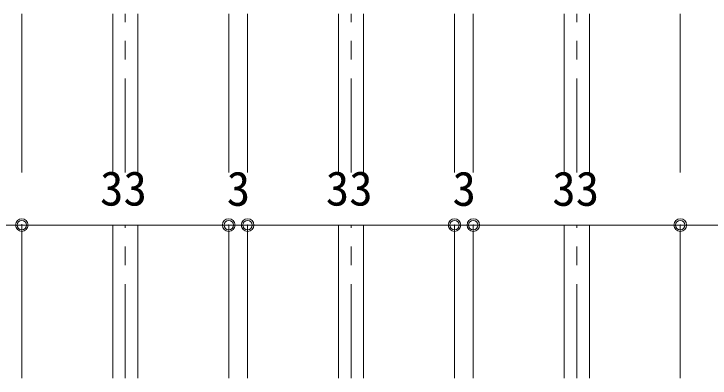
# Model space of a CAD drawing. Units: millimetres on the paper, enlarged 5 times, with parts at other scales. Extents: x -992 to 1008, y -685 to 700.
# Drawn here: x -711.2 to -526.2, y 193.7 to 290.5 of the extents above; entities that cross this region are included whole.
import ezdxf
from ezdxf.enums import TextEntityAlignment as Align

# ---------------------------------------------------------------- set-up
doc = ezdxf.new("R2010")
doc.units = ezdxf.units.MM
doc.header["$LTSCALE"] = 5
doc.header["$PDMODE"] = 32
doc.header["$PDSIZE"] = 2.5
doc.linetypes.add('CHAIN1', pattern=[8, 5, -1, 1, -1])
doc.layers.add('2-0_18', color=7, linetype='Continuous', lineweight=18)
doc.styles.add('ＭＳ ゴシック', font='')
doc.styles.get('ＭＳ ゴシック').set_extended_font_data('MS Gothic')

msp = doc.modelspace()

# ---------------------------------------------------------------- linework, layer by layer
at = {"layer": '2-0_18'}
for p, q in [((-709.144, 248.372), (-709.144, 290.537)), ((-684.977, 248.372), (-684.977, 290.537)), ((-678.311, 290.537), (-678.311, 248.372)), ((-654.144, 290.537), (-654.144, 248.372)), ((-649.144, 248.372), (-649.144, 290.537)), ((-624.977, 248.372), (-624.977, 290.537)), ((-618.311, 290.537), (-618.311, 248.372)), ((-594.144, 290.537), (-594.144, 248.372)), ((-589.144, 248.372), (-589.144, 290.537)), ((-564.977, 248.372), (-564.977, 290.537)), ((-558.311, 290.537), (-558.311, 248.372)), ((-534.144, 290.537), (-534.144, 248.372)), ((-709.144, 193.662), (-709.144, 234.364)), ((-684.977, 193.662), (-684.977, 234.364)), ((-678.311, 234.364), (-678.311, 193.662)), ((-654.144, 234.364), (-654.144, 193.662)), ((-649.144, 193.662), (-649.144, 234.364)), ((-624.977, 193.662), (-624.977, 234.364)), ((-618.311, 234.364), (-618.311, 193.662)), ((-594.144, 234.364), (-594.144, 193.662)), ((-589.144, 193.662), (-589.144, 234.364)), ((-564.977, 193.662), (-564.977, 234.364)), ((-558.311, 234.364), (-558.311, 193.662)), ((-534.144, 234.364), (-534.144, 193.662))]:
    msp.add_line(p, q, dxfattribs=at)
at = {"layer": '2-0_18', "linetype": 'CHAIN1'}
for p, q in [((-681.644, 248.372), (-681.644, 290.537)), ((-621.644, 248.372), (-621.644, 290.537)), ((-561.644, 248.372), (-561.644, 290.537)), ((-681.644, 193.662), (-681.644, 234.364)), ((-621.644, 193.662), (-621.644, 234.364)), ((-561.644, 193.662), (-561.644, 234.364))]:
    msp.add_line(p, q, dxfattribs=at)
at = {"layer": '2-0_18', "color": 4}
for p, q in [((-654.144, 234.364), (-795.811, 234.364)), ((-709.144, 234.364), (-709.144, 234.616)), ((-654.144, 234.364), (-649.144, 234.364)), ((-589.144, 234.364), (-475.811, 234.364))]:
    msp.add_line(p, q, dxfattribs=at)
msp.add_lwpolyline([(-649.144, 234.364), (-594.144, 234.364), (-589.144, 234.364)], dxfattribs=at)
for centre in [(-709.144, 234.364), (-654.144, 234.364), (-649.144, 234.364), (-594.144, 234.364), (-589.144, 234.364), (-534.144, 234.364)]:
    msp.add_circle(centre, 1.667, dxfattribs=at)
for p in [(-709.144, 234.364), (-654.144, 234.364), (-649.144, 234.364), (-594.144, 234.364), (-589.144, 234.364), (-534.144, 234.364)]:
    msp.add_point(p, dxfattribs=at)
at = {"layer": '2-0_18', "color": 5}
for p in [(-709.144, 234.364), (-654.144, 234.364), (-649.144, 234.364), (-594.144, 234.364), (-589.144, 234.364), (-534.144, 234.364)]:
    msp.add_point(p, dxfattribs=at)

# ---------------------------------------------------------------- texts
at = {"layer": '2-0_18', "style": 'ＭＳ ゴシック'}
for s, p in [('33', (-688.356, 236.793)), ('3', (-654.673, 236.725)), ('33', (-628.356, 236.793)), ('3', (-594.673, 236.725)), ('33', (-568.161, 236.725))]:
    msp.add_text(s, height=9.164, dxfattribs=at).set_placement(p, align=Align.BOTTOM_LEFT)

doc.saveas('drawing.dxf')
